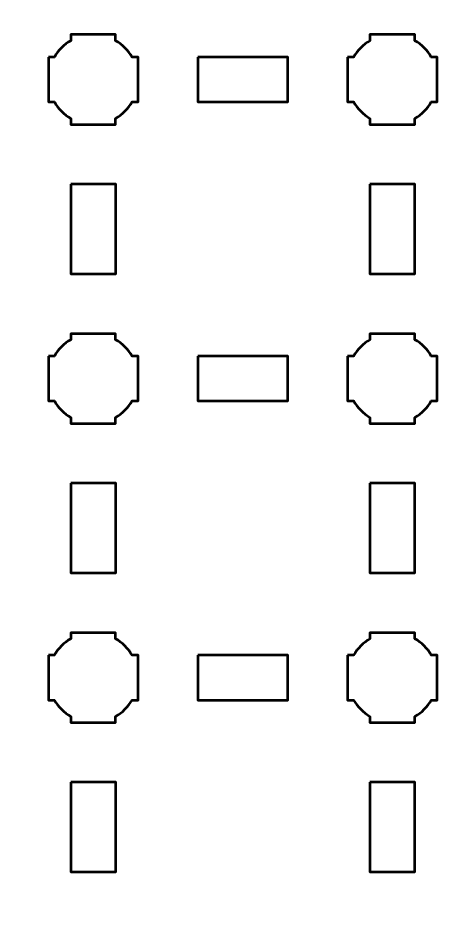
# Model space of a CAD drawing. Header units: centimetres. Extents: x -20.1 to -0.8, y -24.5 to -5.2.
# Drawn here: x -9 to -6.09, y -16.42 to -10.44 of the extents above; entities that cross this region are included whole.
import ezdxf

# ---------------------------------------------------------------- set-up
doc = ezdxf.new("R2010")
doc.units = ezdxf.units.CM
doc.header["$MEASUREMENT"] = 0
doc.layers.add('Layer 1', color=7, linetype='Continuous')

msp = doc.modelspace()

# ---------------------------------------------------------------- linework, layer by layer
at = {"layer": 'Layer 1', "lineweight": 53}
msp.add_ellipse((-10.49999, -14.84999), major_axis=(0, 9.65), ratio=1, dxfattribs=at)
for points, knots in [([(-8.8, -10.69994), (-8.8, -10.69994), (-8.7598, -10.69994), (-8.7598, -10.69994), (-8.7598, -10.69994), (-8.73347, -10.65442), (-8.69551, -10.61649), (-8.65, -10.59016), (-8.65, -10.59016), (-8.65, -10.59016), (-8.65, -10.54994), (-8.65, -10.54994), (-8.65, -10.54994), (-8.65, -10.54994), (-8.35, -10.54994), (-8.35, -10.54994), (-8.35, -10.54994), (-8.35, -10.54994), (-8.35, -10.59013), (-8.35, -10.59013), (-8.35, -10.59013), (-8.30447, -10.61646), (-8.26648, -10.65441), (-8.24012, -10.69994), (-8.24012, -10.69994), (-8.24012, -10.69994), (-8.2, -10.69994), (-8.2, -10.69994), (-8.2, -10.69994), (-8.2, -10.69994), (-8.2, -10.84536), (-8.2, -10.84536), (-8.2, -10.84536), (-8.2, -10.84536), (-8.19994, -10.85001), (-8.19994, -10.85001), (-8.19994, -10.85001), (-8.19994, -10.85001), (-8.2, -10.85465), (-8.2, -10.85465), (-8.2, -10.85465), (-8.2, -10.85465), (-8.2, -10.99994), (-8.2, -10.99994), (-8.2, -10.99994), (-8.2, -10.99994), (-8.24007, -10.99994), (-8.24007, -10.99994), (-8.24007, -10.99994), (-8.26642, -11.04551), (-8.30442, -11.08352), (-8.35, -11.10988), (-8.35, -11.10988), (-8.35, -11.10988), (-8.35, -11.14994), (-8.35, -11.14994), (-8.35, -11.14994), (-8.35, -11.14994), (-8.49328, -11.14994), (-8.49328, -11.14994), (-8.49328, -11.14994), (-8.49328, -11.14994), (-8.49995, -11.15002), (-8.49995, -11.15002), (-8.49995, -11.15002), (-8.49995, -11.15002), (-8.50663, -11.14994), (-8.50663, -11.14994), (-8.50663, -11.14994), (-8.50663, -11.14994), (-8.65, -11.14994), (-8.65, -11.14994), (-8.65, -11.14994), (-8.65, -11.14994), (-8.65, -11.10984), (-8.65, -11.10984), (-8.65, -11.10984), (-8.69554, -11.08348), (-8.73352, -11.04549), (-8.75985, -10.99994), (-8.75985, -10.99994), (-8.75985, -10.99994), (-8.8, -10.99994), (-8.8, -10.99994), (-8.8, -10.99994), (-8.8, -10.99994), (-8.8, -10.69994), (-8.8, -10.69994)], [0, 0, 0, 0, 0.0454545, 0.0454545, 0.0454545, 0.0454545, 0.0909091, 0.0909091, 0.0909091, 0.0909091, 0.1363636, 0.1363636, 0.1363636, 0.1363636, 0.1818182, 0.1818182, 0.1818182, 0.1818182, 0.2272727, 0.2272727, 0.2272727, 0.2272727, 0.2727273, 0.2727273, 0.2727273, 0.2727273, 0.3181818, 0.3181818, 0.3181818, 0.3181818, 0.3636364, 0.3636364, 0.3636364, 0.3636364, 0.4090909, 0.4090909, 0.4090909, 0.4090909, 0.4545455, 0.4545455, 0.4545455, 0.4545455, 0.5, 0.5, 0.5, 0.5, 0.5454545, 0.5454545, 0.5454545, 0.5454545, 0.5909091, 0.5909091, 0.5909091, 0.5909091, 0.6363636, 0.6363636, 0.6363636, 0.6363636, 0.6818182, 0.6818182, 0.6818182, 0.6818182, 0.7272727, 0.7272727, 0.7272727, 0.7272727, 0.7727273, 0.7727273, 0.7727273, 0.7727273, 0.8181818, 0.8181818, 0.8181818, 0.8181818, 0.8636364, 0.8636364, 0.8636364, 0.8636364, 0.9090909, 0.9090909, 0.9090909, 0.9090909, 0.9545455, 0.9545455, 0.9545455, 0.9545455, 1, 1, 1, 1]), ([(-6.8, -10.69994), (-6.8, -10.69994), (-6.7598, -10.69994), (-6.7598, -10.69994), (-6.7598, -10.69994), (-6.73347, -10.65442), (-6.69551, -10.61649), (-6.65, -10.59016), (-6.65, -10.59016), (-6.65, -10.59016), (-6.65, -10.54994), (-6.65, -10.54994), (-6.65, -10.54994), (-6.65, -10.54994), (-6.35, -10.54994), (-6.35, -10.54994), (-6.35, -10.54994), (-6.35, -10.54994), (-6.35, -10.59013), (-6.35, -10.59013), (-6.35, -10.59013), (-6.30447, -10.61646), (-6.26648, -10.65441), (-6.24012, -10.69994), (-6.24012, -10.69994), (-6.24012, -10.69994), (-6.2, -10.69994), (-6.2, -10.69994), (-6.2, -10.69994), (-6.2, -10.69994), (-6.2, -10.84536), (-6.2, -10.84536), (-6.2, -10.84536), (-6.2, -10.84536), (-6.19994, -10.85001), (-6.19994, -10.85001), (-6.19994, -10.85001), (-6.19994, -10.85001), (-6.2, -10.85465), (-6.2, -10.85465), (-6.2, -10.85465), (-6.2, -10.85465), (-6.2, -10.99994), (-6.2, -10.99994), (-6.2, -10.99994), (-6.2, -10.99994), (-6.24007, -10.99994), (-6.24007, -10.99994), (-6.24007, -10.99994), (-6.26642, -11.04551), (-6.30442, -11.08352), (-6.35, -11.10988), (-6.35, -11.10988), (-6.35, -11.10988), (-6.35, -11.14994), (-6.35, -11.14994), (-6.35, -11.14994), (-6.35, -11.14994), (-6.49328, -11.14994), (-6.49328, -11.14994), (-6.49328, -11.14994), (-6.49328, -11.14994), (-6.49995, -11.15002), (-6.49995, -11.15002), (-6.49995, -11.15002), (-6.49995, -11.15002), (-6.50663, -11.14994), (-6.50663, -11.14994), (-6.50663, -11.14994), (-6.50663, -11.14994), (-6.65, -11.14994), (-6.65, -11.14994), (-6.65, -11.14994), (-6.65, -11.14994), (-6.65, -11.10984), (-6.65, -11.10984), (-6.65, -11.10984), (-6.69554, -11.08348), (-6.73352, -11.04549), (-6.75985, -10.99994), (-6.75985, -10.99994), (-6.75985, -10.99994), (-6.8, -10.99994), (-6.8, -10.99994), (-6.8, -10.99994), (-6.8, -10.99994), (-6.8, -10.69994), (-6.8, -10.69994)], [0, 0, 0, 0, 0.0454545, 0.0454545, 0.0454545, 0.0454545, 0.0909091, 0.0909091, 0.0909091, 0.0909091, 0.1363636, 0.1363636, 0.1363636, 0.1363636, 0.1818182, 0.1818182, 0.1818182, 0.1818182, 0.2272727, 0.2272727, 0.2272727, 0.2272727, 0.2727273, 0.2727273, 0.2727273, 0.2727273, 0.3181818, 0.3181818, 0.3181818, 0.3181818, 0.3636364, 0.3636364, 0.3636364, 0.3636364, 0.4090909, 0.4090909, 0.4090909, 0.4090909, 0.4545455, 0.4545455, 0.4545455, 0.4545455, 0.5, 0.5, 0.5, 0.5, 0.5454545, 0.5454545, 0.5454545, 0.5454545, 0.5909091, 0.5909091, 0.5909091, 0.5909091, 0.6363636, 0.6363636, 0.6363636, 0.6363636, 0.6818182, 0.6818182, 0.6818182, 0.6818182, 0.7272727, 0.7272727, 0.7272727, 0.7272727, 0.7727273, 0.7727273, 0.7727273, 0.7727273, 0.8181818, 0.8181818, 0.8181818, 0.8181818, 0.8636364, 0.8636364, 0.8636364, 0.8636364, 0.9090909, 0.9090909, 0.9090909, 0.9090909, 0.9545455, 0.9545455, 0.9545455, 0.9545455, 1, 1, 1, 1]), ([(-7.79995, -10.69986), (-7.79995, -10.69986), (-7.19995, -10.69986), (-7.19995, -10.69986), (-7.19995, -10.69986), (-7.19995, -10.69986), (-7.19995, -10.99986), (-7.19995, -10.99986), (-7.19995, -10.99986), (-7.19995, -10.99986), (-7.79995, -10.99986), (-7.79995, -10.99986), (-7.79995, -10.99986), (-7.79995, -10.99986), (-7.79995, -10.69986), (-7.79995, -10.69986)], [0, 0, 0, 0, 0.25, 0.25, 0.25, 0.25, 0.5, 0.5, 0.5, 0.5, 0.75, 0.75, 0.75, 0.75, 1, 1, 1, 1]), ([(-8.64994, -11.54998), (-8.64994, -11.54998), (-8.34993, -11.54998), (-8.34993, -11.54998), (-8.34993, -11.54998), (-8.34993, -11.54998), (-8.34993, -12.14998), (-8.34993, -12.14998), (-8.34993, -12.14998), (-8.34993, -12.14998), (-8.64994, -12.14998), (-8.64994, -12.14998), (-8.64994, -12.14998), (-8.64994, -12.14998), (-8.64994, -11.54998), (-8.64994, -11.54998)], [0, 0, 0, 0, 0.25, 0.25, 0.25, 0.25, 0.5, 0.5, 0.5, 0.5, 0.75, 0.75, 0.75, 0.75, 1, 1, 1, 1]), ([(-6.64997, -11.54998), (-6.64997, -11.54998), (-6.34997, -11.54998), (-6.34997, -11.54998), (-6.34997, -11.54998), (-6.34997, -11.54998), (-6.34997, -12.14998), (-6.34997, -12.14998), (-6.34997, -12.14998), (-6.34997, -12.14998), (-6.64997, -12.14998), (-6.64997, -12.14998), (-6.64997, -12.14998), (-6.64997, -12.14998), (-6.64997, -11.54998), (-6.64997, -11.54998)], [0, 0, 0, 0, 0.25, 0.25, 0.25, 0.25, 0.5, 0.5, 0.5, 0.5, 0.75, 0.75, 0.75, 0.75, 1, 1, 1, 1]), ([(-8.8, -12.69994), (-8.8, -12.69994), (-8.7598, -12.69994), (-8.7598, -12.69994), (-8.7598, -12.69994), (-8.73347, -12.65442), (-8.69551, -12.61649), (-8.65, -12.59016), (-8.65, -12.59016), (-8.65, -12.59016), (-8.65, -12.54994), (-8.65, -12.54994), (-8.65, -12.54994), (-8.65, -12.54994), (-8.35, -12.54994), (-8.35, -12.54994), (-8.35, -12.54994), (-8.35, -12.54994), (-8.35, -12.59013), (-8.35, -12.59013), (-8.35, -12.59013), (-8.30447, -12.61646), (-8.26648, -12.65441), (-8.24012, -12.69994), (-8.24012, -12.69994), (-8.24012, -12.69994), (-8.2, -12.69994), (-8.2, -12.69994), (-8.2, -12.69994), (-8.2, -12.69994), (-8.2, -12.84536), (-8.2, -12.84536), (-8.2, -12.84536), (-8.2, -12.84536), (-8.19994, -12.85001), (-8.19994, -12.85001), (-8.19994, -12.85001), (-8.19994, -12.85001), (-8.2, -12.85465), (-8.2, -12.85465), (-8.2, -12.85465), (-8.2, -12.85465), (-8.2, -12.99994), (-8.2, -12.99994), (-8.2, -12.99994), (-8.2, -12.99994), (-8.24007, -12.99994), (-8.24007, -12.99994), (-8.24007, -12.99994), (-8.26642, -13.04551), (-8.30442, -13.08352), (-8.35, -13.10988), (-8.35, -13.10988), (-8.35, -13.10988), (-8.35, -13.14994), (-8.35, -13.14994), (-8.35, -13.14994), (-8.35, -13.14994), (-8.49328, -13.14994), (-8.49328, -13.14994), (-8.49328, -13.14994), (-8.49328, -13.14994), (-8.49995, -13.15002), (-8.49995, -13.15002), (-8.49995, -13.15002), (-8.49995, -13.15002), (-8.50663, -13.14994), (-8.50663, -13.14994), (-8.50663, -13.14994), (-8.50663, -13.14994), (-8.65, -13.14994), (-8.65, -13.14994), (-8.65, -13.14994), (-8.65, -13.14994), (-8.65, -13.10984), (-8.65, -13.10984), (-8.65, -13.10984), (-8.69554, -13.08348), (-8.73352, -13.04549), (-8.75985, -12.99994), (-8.75985, -12.99994), (-8.75985, -12.99994), (-8.8, -12.99994), (-8.8, -12.99994), (-8.8, -12.99994), (-8.8, -12.99994), (-8.8, -12.69994), (-8.8, -12.69994)], [0, 0, 0, 0, 0.0454545, 0.0454545, 0.0454545, 0.0454545, 0.0909091, 0.0909091, 0.0909091, 0.0909091, 0.1363636, 0.1363636, 0.1363636, 0.1363636, 0.1818182, 0.1818182, 0.1818182, 0.1818182, 0.2272727, 0.2272727, 0.2272727, 0.2272727, 0.2727273, 0.2727273, 0.2727273, 0.2727273, 0.3181818, 0.3181818, 0.3181818, 0.3181818, 0.3636364, 0.3636364, 0.3636364, 0.3636364, 0.4090909, 0.4090909, 0.4090909, 0.4090909, 0.4545455, 0.4545455, 0.4545455, 0.4545455, 0.5, 0.5, 0.5, 0.5, 0.5454545, 0.5454545, 0.5454545, 0.5454545, 0.5909091, 0.5909091, 0.5909091, 0.5909091, 0.6363636, 0.6363636, 0.6363636, 0.6363636, 0.6818182, 0.6818182, 0.6818182, 0.6818182, 0.7272727, 0.7272727, 0.7272727, 0.7272727, 0.7727273, 0.7727273, 0.7727273, 0.7727273, 0.8181818, 0.8181818, 0.8181818, 0.8181818, 0.8636364, 0.8636364, 0.8636364, 0.8636364, 0.9090909, 0.9090909, 0.9090909, 0.9090909, 0.9545455, 0.9545455, 0.9545455, 0.9545455, 1, 1, 1, 1]), ([(-6.8, -12.69994), (-6.8, -12.69994), (-6.7598, -12.69994), (-6.7598, -12.69994), (-6.7598, -12.69994), (-6.73347, -12.65442), (-6.69551, -12.61649), (-6.65, -12.59016), (-6.65, -12.59016), (-6.65, -12.59016), (-6.65, -12.54994), (-6.65, -12.54994), (-6.65, -12.54994), (-6.65, -12.54994), (-6.35, -12.54994), (-6.35, -12.54994), (-6.35, -12.54994), (-6.35, -12.54994), (-6.35, -12.59013), (-6.35, -12.59013), (-6.35, -12.59013), (-6.30447, -12.61646), (-6.26648, -12.65441), (-6.24012, -12.69994), (-6.24012, -12.69994), (-6.24012, -12.69994), (-6.2, -12.69994), (-6.2, -12.69994), (-6.2, -12.69994), (-6.2, -12.69994), (-6.2, -12.84536), (-6.2, -12.84536), (-6.2, -12.84536), (-6.2, -12.84536), (-6.19994, -12.85001), (-6.19994, -12.85001), (-6.19994, -12.85001), (-6.19994, -12.85001), (-6.2, -12.85465), (-6.2, -12.85465), (-6.2, -12.85465), (-6.2, -12.85465), (-6.2, -12.99994), (-6.2, -12.99994), (-6.2, -12.99994), (-6.2, -12.99994), (-6.24007, -12.99994), (-6.24007, -12.99994), (-6.24007, -12.99994), (-6.26642, -13.04551), (-6.30442, -13.08352), (-6.35, -13.10988), (-6.35, -13.10988), (-6.35, -13.10988), (-6.35, -13.14994), (-6.35, -13.14994), (-6.35, -13.14994), (-6.35, -13.14994), (-6.49328, -13.14994), (-6.49328, -13.14994), (-6.49328, -13.14994), (-6.49328, -13.14994), (-6.49995, -13.15002), (-6.49995, -13.15002), (-6.49995, -13.15002), (-6.49995, -13.15002), (-6.50663, -13.14994), (-6.50663, -13.14994), (-6.50663, -13.14994), (-6.50663, -13.14994), (-6.65, -13.14994), (-6.65, -13.14994), (-6.65, -13.14994), (-6.65, -13.14994), (-6.65, -13.10984), (-6.65, -13.10984), (-6.65, -13.10984), (-6.69554, -13.08348), (-6.73352, -13.04549), (-6.75985, -12.99994), (-6.75985, -12.99994), (-6.75985, -12.99994), (-6.8, -12.99994), (-6.8, -12.99994), (-6.8, -12.99994), (-6.8, -12.99994), (-6.8, -12.69994), (-6.8, -12.69994)], [0, 0, 0, 0, 0.0454545, 0.0454545, 0.0454545, 0.0454545, 0.0909091, 0.0909091, 0.0909091, 0.0909091, 0.1363636, 0.1363636, 0.1363636, 0.1363636, 0.1818182, 0.1818182, 0.1818182, 0.1818182, 0.2272727, 0.2272727, 0.2272727, 0.2272727, 0.2727273, 0.2727273, 0.2727273, 0.2727273, 0.3181818, 0.3181818, 0.3181818, 0.3181818, 0.3636364, 0.3636364, 0.3636364, 0.3636364, 0.4090909, 0.4090909, 0.4090909, 0.4090909, 0.4545455, 0.4545455, 0.4545455, 0.4545455, 0.5, 0.5, 0.5, 0.5, 0.5454545, 0.5454545, 0.5454545, 0.5454545, 0.5909091, 0.5909091, 0.5909091, 0.5909091, 0.6363636, 0.6363636, 0.6363636, 0.6363636, 0.6818182, 0.6818182, 0.6818182, 0.6818182, 0.7272727, 0.7272727, 0.7272727, 0.7272727, 0.7727273, 0.7727273, 0.7727273, 0.7727273, 0.8181818, 0.8181818, 0.8181818, 0.8181818, 0.8636364, 0.8636364, 0.8636364, 0.8636364, 0.9090909, 0.9090909, 0.9090909, 0.9090909, 0.9545455, 0.9545455, 0.9545455, 0.9545455, 1, 1, 1, 1]), ([(-7.79992, -12.69993), (-7.79992, -12.69993), (-7.19992, -12.69993), (-7.19992, -12.69993), (-7.19992, -12.69993), (-7.19992, -12.69993), (-7.19992, -12.99993), (-7.19992, -12.99993), (-7.19992, -12.99993), (-7.19992, -12.99993), (-7.79992, -12.99993), (-7.79992, -12.99993), (-7.79992, -12.99993), (-7.79992, -12.99993), (-7.79992, -12.69993), (-7.79992, -12.69993)], [0, 0, 0, 0, 0.25, 0.25, 0.25, 0.25, 0.5, 0.5, 0.5, 0.5, 0.75, 0.75, 0.75, 0.75, 1, 1, 1, 1]), ([(-8.64994, -13.54991), (-8.64994, -13.54991), (-8.34993, -13.54991), (-8.34993, -13.54991), (-8.34993, -13.54991), (-8.34993, -13.54991), (-8.34993, -14.14992), (-8.34993, -14.14992), (-8.34993, -14.14992), (-8.34993, -14.14992), (-8.64994, -14.14992), (-8.64994, -14.14992), (-8.64994, -14.14992), (-8.64994, -14.14992), (-8.64994, -13.54991), (-8.64994, -13.54991)], [0, 0, 0, 0, 0.25, 0.25, 0.25, 0.25, 0.5, 0.5, 0.5, 0.5, 0.75, 0.75, 0.75, 0.75, 1, 1, 1, 1]), ([(-6.64997, -13.54991), (-6.64997, -13.54991), (-6.34997, -13.54991), (-6.34997, -13.54991), (-6.34997, -13.54991), (-6.34997, -13.54991), (-6.34997, -14.14992), (-6.34997, -14.14992), (-6.34997, -14.14992), (-6.34997, -14.14992), (-6.64997, -14.14992), (-6.64997, -14.14992), (-6.64997, -14.14992), (-6.64997, -14.14992), (-6.64997, -13.54991), (-6.64997, -13.54991)], [0, 0, 0, 0, 0.25, 0.25, 0.25, 0.25, 0.5, 0.5, 0.5, 0.5, 0.75, 0.75, 0.75, 0.75, 1, 1, 1, 1]), ([(-8.8, -14.69994), (-8.8, -14.69994), (-8.7598, -14.69994), (-8.7598, -14.69994), (-8.7598, -14.69994), (-8.73347, -14.65442), (-8.69551, -14.61649), (-8.65, -14.59016), (-8.65, -14.59016), (-8.65, -14.59016), (-8.65, -14.54994), (-8.65, -14.54994), (-8.65, -14.54994), (-8.65, -14.54994), (-8.35, -14.54994), (-8.35, -14.54994), (-8.35, -14.54994), (-8.35, -14.54994), (-8.35, -14.59013), (-8.35, -14.59013), (-8.35, -14.59013), (-8.30447, -14.61646), (-8.26648, -14.65441), (-8.24012, -14.69994), (-8.24012, -14.69994), (-8.24012, -14.69994), (-8.2, -14.69994), (-8.2, -14.69994), (-8.2, -14.69994), (-8.2, -14.69994), (-8.2, -14.84536), (-8.2, -14.84536), (-8.2, -14.84536), (-8.2, -14.84536), (-8.19994, -14.85001), (-8.19994, -14.85001), (-8.19994, -14.85001), (-8.19994, -14.85001), (-8.2, -14.85465), (-8.2, -14.85465), (-8.2, -14.85465), (-8.2, -14.85465), (-8.2, -14.99994), (-8.2, -14.99994), (-8.2, -14.99994), (-8.2, -14.99994), (-8.24007, -14.99994), (-8.24007, -14.99994), (-8.24007, -14.99994), (-8.26642, -15.04551), (-8.30442, -15.08352), (-8.35, -15.10988), (-8.35, -15.10988), (-8.35, -15.10988), (-8.35, -15.14994), (-8.35, -15.14994), (-8.35, -15.14994), (-8.35, -15.14994), (-8.49328, -15.14994), (-8.49328, -15.14994), (-8.49328, -15.14994), (-8.49328, -15.14994), (-8.49995, -15.15002), (-8.49995, -15.15002), (-8.49995, -15.15002), (-8.49995, -15.15002), (-8.50663, -15.14994), (-8.50663, -15.14994), (-8.50663, -15.14994), (-8.50663, -15.14994), (-8.65, -15.14994), (-8.65, -15.14994), (-8.65, -15.14994), (-8.65, -15.14994), (-8.65, -15.10984), (-8.65, -15.10984), (-8.65, -15.10984), (-8.69554, -15.08348), (-8.73352, -15.04549), (-8.75985, -14.99994), (-8.75985, -14.99994), (-8.75985, -14.99994), (-8.8, -14.99994), (-8.8, -14.99994), (-8.8, -14.99994), (-8.8, -14.99994), (-8.8, -14.69994), (-8.8, -14.69994)], [0, 0, 0, 0, 0.0454545, 0.0454545, 0.0454545, 0.0454545, 0.0909091, 0.0909091, 0.0909091, 0.0909091, 0.1363636, 0.1363636, 0.1363636, 0.1363636, 0.1818182, 0.1818182, 0.1818182, 0.1818182, 0.2272727, 0.2272727, 0.2272727, 0.2272727, 0.2727273, 0.2727273, 0.2727273, 0.2727273, 0.3181818, 0.3181818, 0.3181818, 0.3181818, 0.3636364, 0.3636364, 0.3636364, 0.3636364, 0.4090909, 0.4090909, 0.4090909, 0.4090909, 0.4545455, 0.4545455, 0.4545455, 0.4545455, 0.5, 0.5, 0.5, 0.5, 0.5454545, 0.5454545, 0.5454545, 0.5454545, 0.5909091, 0.5909091, 0.5909091, 0.5909091, 0.6363636, 0.6363636, 0.6363636, 0.6363636, 0.6818182, 0.6818182, 0.6818182, 0.6818182, 0.7272727, 0.7272727, 0.7272727, 0.7272727, 0.7727273, 0.7727273, 0.7727273, 0.7727273, 0.8181818, 0.8181818, 0.8181818, 0.8181818, 0.8636364, 0.8636364, 0.8636364, 0.8636364, 0.9090909, 0.9090909, 0.9090909, 0.9090909, 0.9545455, 0.9545455, 0.9545455, 0.9545455, 1, 1, 1, 1]), ([(-6.8, -14.69994), (-6.8, -14.69994), (-6.7598, -14.69994), (-6.7598, -14.69994), (-6.7598, -14.69994), (-6.73347, -14.65442), (-6.69551, -14.61649), (-6.65, -14.59016), (-6.65, -14.59016), (-6.65, -14.59016), (-6.65, -14.54994), (-6.65, -14.54994), (-6.65, -14.54994), (-6.65, -14.54994), (-6.35, -14.54994), (-6.35, -14.54994), (-6.35, -14.54994), (-6.35, -14.54994), (-6.35, -14.59013), (-6.35, -14.59013), (-6.35, -14.59013), (-6.30447, -14.61646), (-6.26648, -14.65441), (-6.24012, -14.69994), (-6.24012, -14.69994), (-6.24012, -14.69994), (-6.2, -14.69994), (-6.2, -14.69994), (-6.2, -14.69994), (-6.2, -14.69994), (-6.2, -14.84536), (-6.2, -14.84536), (-6.2, -14.84536), (-6.2, -14.84536), (-6.19994, -14.85001), (-6.19994, -14.85001), (-6.19994, -14.85001), (-6.19994, -14.85001), (-6.2, -14.85465), (-6.2, -14.85465), (-6.2, -14.85465), (-6.2, -14.85465), (-6.2, -14.99994), (-6.2, -14.99994), (-6.2, -14.99994), (-6.2, -14.99994), (-6.24007, -14.99994), (-6.24007, -14.99994), (-6.24007, -14.99994), (-6.26642, -15.04551), (-6.30442, -15.08352), (-6.35, -15.10988), (-6.35, -15.10988), (-6.35, -15.10988), (-6.35, -15.14994), (-6.35, -15.14994), (-6.35, -15.14994), (-6.35, -15.14994), (-6.49328, -15.14994), (-6.49328, -15.14994), (-6.49328, -15.14994), (-6.49328, -15.14994), (-6.49995, -15.15002), (-6.49995, -15.15002), (-6.49995, -15.15002), (-6.49995, -15.15002), (-6.50663, -15.14994), (-6.50663, -15.14994), (-6.50663, -15.14994), (-6.50663, -15.14994), (-6.65, -15.14994), (-6.65, -15.14994), (-6.65, -15.14994), (-6.65, -15.14994), (-6.65, -15.10984), (-6.65, -15.10984), (-6.65, -15.10984), (-6.69554, -15.08348), (-6.73352, -15.04549), (-6.75985, -14.99994), (-6.75985, -14.99994), (-6.75985, -14.99994), (-6.8, -14.99994), (-6.8, -14.99994), (-6.8, -14.99994), (-6.8, -14.99994), (-6.8, -14.69994), (-6.8, -14.69994)], [0, 0, 0, 0, 0.0454545, 0.0454545, 0.0454545, 0.0454545, 0.0909091, 0.0909091, 0.0909091, 0.0909091, 0.1363636, 0.1363636, 0.1363636, 0.1363636, 0.1818182, 0.1818182, 0.1818182, 0.1818182, 0.2272727, 0.2272727, 0.2272727, 0.2272727, 0.2727273, 0.2727273, 0.2727273, 0.2727273, 0.3181818, 0.3181818, 0.3181818, 0.3181818, 0.3636364, 0.3636364, 0.3636364, 0.3636364, 0.4090909, 0.4090909, 0.4090909, 0.4090909, 0.4545455, 0.4545455, 0.4545455, 0.4545455, 0.5, 0.5, 0.5, 0.5, 0.5454545, 0.5454545, 0.5454545, 0.5454545, 0.5909091, 0.5909091, 0.5909091, 0.5909091, 0.6363636, 0.6363636, 0.6363636, 0.6363636, 0.6818182, 0.6818182, 0.6818182, 0.6818182, 0.7272727, 0.7272727, 0.7272727, 0.7272727, 0.7727273, 0.7727273, 0.7727273, 0.7727273, 0.8181818, 0.8181818, 0.8181818, 0.8181818, 0.8636364, 0.8636364, 0.8636364, 0.8636364, 0.9090909, 0.9090909, 0.9090909, 0.9090909, 0.9545455, 0.9545455, 0.9545455, 0.9545455, 1, 1, 1, 1]), ([(-7.79995, -14.69986), (-7.79995, -14.69986), (-7.19995, -14.69986), (-7.19995, -14.69986), (-7.19995, -14.69986), (-7.19995, -14.69986), (-7.19995, -14.99986), (-7.19995, -14.99986), (-7.19995, -14.99986), (-7.19995, -14.99986), (-7.79995, -14.99986), (-7.79995, -14.99986), (-7.79995, -14.99986), (-7.79995, -14.99986), (-7.79995, -14.69986), (-7.79995, -14.69986)], [0, 0, 0, 0, 0.25, 0.25, 0.25, 0.25, 0.5, 0.5, 0.5, 0.5, 0.75, 0.75, 0.75, 0.75, 1, 1, 1, 1]), ([(-8.64994, -15.54998), (-8.64994, -15.54998), (-8.34993, -15.54998), (-8.34993, -15.54998), (-8.34993, -15.54998), (-8.34993, -15.54998), (-8.34993, -16.14998), (-8.34993, -16.14998), (-8.34993, -16.14998), (-8.34993, -16.14998), (-8.64994, -16.14998), (-8.64994, -16.14998), (-8.64994, -16.14998), (-8.64994, -16.14998), (-8.64994, -15.54998), (-8.64994, -15.54998)], [0, 0, 0, 0, 0.25, 0.25, 0.25, 0.25, 0.5, 0.5, 0.5, 0.5, 0.75, 0.75, 0.75, 0.75, 1, 1, 1, 1]), ([(-6.64997, -15.54998), (-6.64997, -15.54998), (-6.34997, -15.54998), (-6.34997, -15.54998), (-6.34997, -15.54998), (-6.34997, -15.54998), (-6.34997, -16.14998), (-6.34997, -16.14998), (-6.34997, -16.14998), (-6.34997, -16.14998), (-6.64997, -16.14998), (-6.64997, -16.14998), (-6.64997, -16.14998), (-6.64997, -16.14998), (-6.64997, -15.54998), (-6.64997, -15.54998)], [0, 0, 0, 0, 0.25, 0.25, 0.25, 0.25, 0.5, 0.5, 0.5, 0.5, 0.75, 0.75, 0.75, 0.75, 1, 1, 1, 1])]:
    msp.add_open_spline(points, degree=3, knots=knots, dxfattribs=at)

doc.saveas('drawing.dxf')
